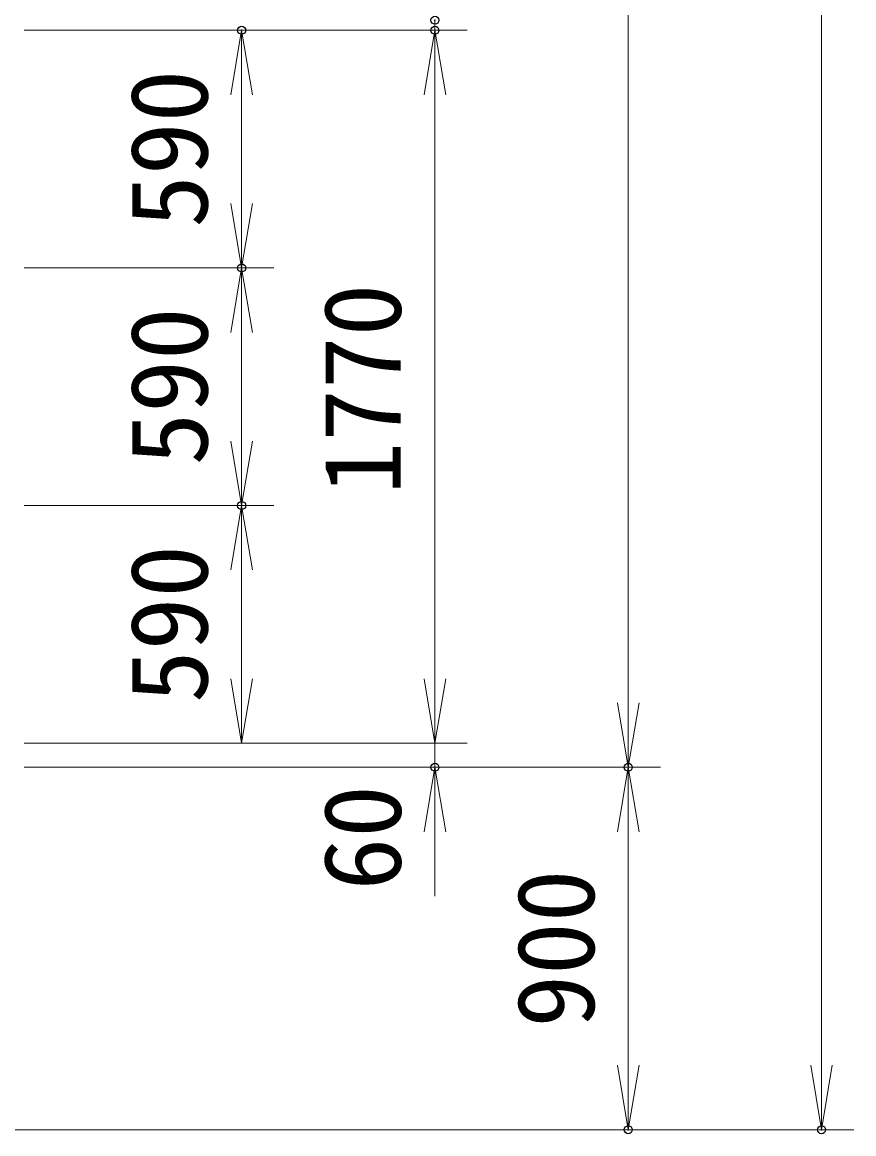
# Model space of a CAD drawing. Units: millimetres at full size. Extents: x -16800 to 16800, y -11880 to 11880.
# Drawn here: x -795 to 1270, y -3252 to -492 of the extents above; entities that cross this region are included whole.
import ezdxf
from ezdxf.enums import TextEntityAlignment as Align

# ---------------------------------------------------------------- set-up
doc = ezdxf.new("R2010")
doc.units = ezdxf.units.MM
doc.header["$LTSCALE"] = 40
doc.header["$PDMODE"] = 32
doc.header["$PDSIZE"] = 20
doc.layers.add('0-6_D-STR-DIM', color=7, linetype='Continuous', lineweight=13)
doc.layers.add('0-7_0', color=7, linetype='Continuous', lineweight=18)
doc.layers.add('0-8_Defpoints', color=253, linetype='Continuous')
doc.styles.add('ＭＳ ゴシック', font='')
doc.styles.get('ＭＳ ゴシック').set_extended_font_data('MS Gothic')

# ---------------------------------------------------------------- blocks, each defined once
blk = doc.blocks.new('_Open')
at = {"layer": '0-7_0'}
blk.add_line((-40, 6.67), (0, 0), dxfattribs=at)
blk.add_lwpolyline([(-40, -6.67), (0, 0), (-40, 0)], dxfattribs=at)

msp = doc.modelspace()

# ---------------------------------------------------------------- linework, layer by layer
at = {"layer": '0-6_D-STR-DIM'}
for p, q in [((1189.87, 6757.52), (1189.87, -3242.48)), ((709.92, 6657.52), (709.92, -2342.48)), ((229.92, -512.48), (229.92, -487.48)), ((-790.08, -512.48), (-170.08, -512.48)), ((-790.08, -512.48), (309.92, -512.48)), ((-790.08, -512.48), (309.92, -512.48)), ((-250.08, -1102.48), (-250.08, -512.48)), ((229.92, -2282.48), (229.92, -512.48)), ((229.92, -672.48), (229.92, -832.48)), ((-790.08, -1102.48), (-170.08, -1102.48)), ((-790.08, -1102.48), (-170.08, -1102.48)), ((-250.08, -1692.48), (-250.08, -1102.48)), ((-790.08, -1692.48), (-170.08, -1692.48)), ((-790.08, -1692.48), (-170.08, -1692.48)), ((-250.08, -2282.48), (-250.08, -1692.48)), ((229.92, -2122.48), (229.92, -1962.48)), ((-790.08, -2282.48), (-170.08, -2282.48)), ((-790.08, -2282.48), (309.92, -2282.48)), ((-780.08, -2282.48), (309.92, -2282.48)), ((229.92, -2282.48), (229.92, -2342.48)), ((-790.08, -2342.48), (309.92, -2342.48)), ((-790.08, -2342.48), (789.92, -2342.48)), ((-790.08, -2342.48), (789.92, -2342.48)), ((709.92, -2342.48), (709.92, -3242.48)), ((229.92, -2502.48), (229.92, -2662.48)), ((-1490.08, -3242.48), (789.92, -3242.48)), ((-1490.08, -3242.48), (1269.87, -3242.48))]:
    msp.add_line(p, q, dxfattribs=at)
at = {"layer": '0-8_Defpoints'}
for p in [(229.92, -487.48), (-250.08, -512.48), (229.92, -512.48), (-250.08, -1102.48), (-250.08, -1692.48), (229.92, -2342.48), (709.92, -2342.48), (709.92, -3242.48), (1189.87, -3242.48)]:
    msp.add_point(p, dxfattribs=at)

# ---------------------------------------------------------------- block references
at = {"layer": '0-6_D-STR-DIM', "xscale": 4, "yscale": 4}
for p, rotation in [((-250.08, -512.48), 90), ((229.92, -512.48), 90), ((229.92, -512.48), 90), ((-250.08, -1102.48), 270), ((-250.08, -1102.48), 90), ((-250.08, -1692.48), 270), ((-250.08, -1692.48), 90), ((-250.08, -2282.48), 270), ((229.92, -2282.48), 270), ((229.92, -2282.48), 270), ((709.92, -2342.48), 270), ((229.92, -2342.48), 90), ((709.92, -2342.48), 90), ((709.92, -3242.48), 270), ((1189.87, -3242.48), 270)]:
    msp.add_blockref('_Open', p, dxfattribs=dict(at, rotation=rotation))

# ---------------------------------------------------------------- texts
at = {"layer": '0-6_D-STR-DIM', "style": 'ＭＳ ゴシック'}
for s, p in [('590', (-277.07, -1003.03)), ('1770', (202.93, -1665.16)), ('590', (-277.07, -1593.03)), ('590', (-277.07, -2183.03)), ('60', (202.92, -2648.37)), ('900', (682.93, -2989.03))]:
    msp.add_text(s, height=192.4, rotation=90, dxfattribs=at).set_placement(p, align=Align.BOTTOM_LEFT)

doc.saveas('drawing.dxf')
